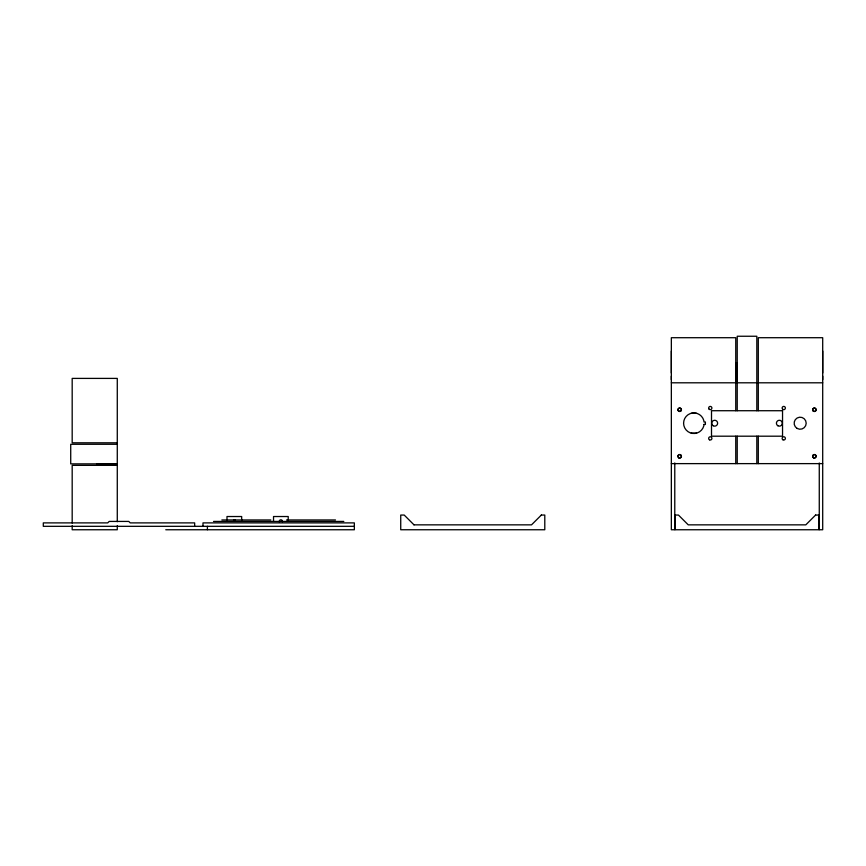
<?xml version="1.0" encoding="UTF-8"?>
<svg xmlns="http://www.w3.org/2000/svg" width="866" height="866" viewBox="0 0 866 866"><rect width="100%" height="100%" fill="white"/><g stroke="black" fill="none" stroke-linecap="round" stroke-linejoin="round"><path stroke-width="1.3" d="M674.776 462.974L674.776 529.754L671.345 529.754L671.345 337.708L735.754 337.708L735.754 410.722M819.268 462.974L819.268 529.754L822.7 529.754L822.7 337.708L758.291 337.708L758.291 410.722M113.955 465.345L114.063 463.873M541.358 515.053L531.518 524.85L413.959 524.85M735.754 363.038L737.226 362.605M735.754 364.467L737.226 364.066M735.754 365.907L737.226 365.539M735.754 367.379L737.226 367.043M735.754 368.873L737.226 368.57M735.754 370.377L737.226 370.107M735.754 371.893L737.226 371.666M735.754 373.43L737.226 373.224M691.209 413.277L696.535 413.277M696.535 433.152L691.209 433.152M735.754 374.978L737.226 374.805M735.754 376.526L737.226 376.396M735.754 378.096L737.226 377.987M735.754 381.235L737.226 381.192M671.345 382.804L822.7 382.804M117.278 442.807L72.181 442.807L72.181 378.399L117.278 378.399L117.278 521.7M117.278 444.28L70.72 444.28L70.72 463.873L117.278 463.873M671.345 463.624L822.7 463.624M117.278 465.345L72.181 465.345L72.181 523.042M541.315 515.053L544.79 515.053L544.79 529.754L400.731 529.754L400.731 515.053L404.205 515.053L414.002 524.85M221.848 519.957L270.831 519.957M286.505 519.957L335.488 519.957M213.523 521.429L343.813 521.429M354.346 526.322L43.3 526.322L43.3 522.891L107.709 522.891L109.181 521.429L128.774 521.429L130.246 522.891L194.655 522.891L194.655 526.322M165.763 529.754L354.346 529.754L354.346 522.891L202.99 522.891L202.99 526.322M735.754 379.481L737.226 379.589M97.068 463.873L97.501 465.345M98.529 463.873L98.93 465.345M100.012 463.873L100.38 465.345M101.517 463.873L101.852 465.345M103.043 463.873L103.335 465.345M104.58 463.873L104.84 465.345M106.128 463.873L106.366 465.345M107.698 463.873L107.893 465.345M109.278 463.873L109.441 465.345M110.859 463.873L111 465.345M112.461 463.873L112.558 465.345M115.665 463.873L115.698 465.345M822.7 351.055L822.7 373.008M822.7 376.147L822.7 379.665M758.291 436.193L758.291 463.624M756.819 410.722L756.819 336.246L737.226 336.246L737.226 410.722M756.819 436.193L756.819 463.624M737.226 436.193L737.226 463.624M735.754 436.193L735.754 463.624M671.345 351.055L671.345 373.008M671.345 376.147L671.345 379.665M288.216 520.195L288.216 516.526L273.526 516.526L273.526 521.429M241.679 520.195L241.679 516.526L226.989 516.526L226.989 520.195M207.396 526.322L207.396 529.754M117.278 525.727L117.278 529.754L72.181 529.754L72.181 525.727M279.307 521.841A1.613 1.613 0 0 1 280.865 519.806A1.613 1.613 0 0 1 282.435 521.841M233.528 520.022A1.613 1.613 0 0 1 235.141 520.022M704.004 424.437L703.809 425.877A10.284 10.284 0 0 1 687.972 431.636A10.284 10.284 0 0 1 687.972 414.792A10.284 10.284 0 0 1 703.809 420.551L704.004 421.991L705.389 421.991L705.389 424.437L704.004 424.437M815.599 515.053L805.802 524.85L688.243 524.85L678.446 515.053L675.015 515.053L675.015 529.754L819.03 529.754L819.03 515.053L815.599 515.053M782.539 410.722L711.506 410.722L711.506 436.193L782.539 436.193L782.539 410.722M813.488 411.274A1.764 1.764 0 0 0 816.14 409.748A1.764 1.764 0 0 0 813.488 408.222A1.764 1.764 0 0 0 813.488 411.274M813.488 457.8A1.764 1.764 0 0 0 816.14 456.274A1.764 1.764 0 0 0 813.488 454.747A1.764 1.764 0 0 0 813.488 457.8M678.792 457.8A1.764 1.764 0 0 0 681.434 456.274A1.764 1.764 0 0 0 678.792 454.747A1.764 1.764 0 0 0 678.792 457.8M678.792 411.274A1.764 1.764 0 0 0 681.434 409.748A1.764 1.764 0 0 0 678.792 408.222A1.764 1.764 0 0 0 678.792 411.274M782.951 439.798A1.613 1.613 0 0 0 785.375 438.402A1.613 1.613 0 0 0 782.951 436.994A1.613 1.613 0 0 0 782.951 439.798M782.615 409.174A1.613 1.613 0 0 0 785.321 408.449A1.613 1.613 0 0 0 783.34 406.468A1.613 1.613 0 0 0 782.615 409.174M709.481 439.798A1.613 1.613 0 0 0 711.906 438.402A1.613 1.613 0 0 0 709.481 436.994A1.613 1.613 0 0 0 709.481 439.798M709.146 409.174A1.613 1.613 0 0 0 711.841 408.449A1.613 1.613 0 0 0 709.871 406.468A1.613 1.613 0 0 0 709.146 409.174M797.153 428.432A6.03 6.03 0 0 0 806.192 423.214A6.03 6.03 0 0 0 797.153 417.997A6.03 6.03 0 0 0 797.153 428.432M713.227 425.758A2.934 2.934 0 0 0 717.633 423.214A2.934 2.934 0 0 0 713.227 420.67A2.934 2.934 0 0 0 713.227 425.758M777.885 425.758A2.934 2.934 0 0 0 782.29 423.214A2.934 2.934 0 0 0 777.885 420.67A2.934 2.934 0 0 0 777.885 425.758M813.564 411.144A1.613 1.613 0 0 0 815.988 409.748A1.613 1.613 0 0 0 813.564 408.341A1.613 1.613 0 0 0 813.564 411.144M813.564 457.681A1.613 1.613 0 0 0 815.988 456.274A1.613 1.613 0 0 0 813.564 454.877A1.613 1.613 0 0 0 813.564 457.681M678.857 411.144A1.613 1.613 0 0 0 681.282 409.748A1.613 1.613 0 0 0 678.857 408.341A1.613 1.613 0 0 0 678.857 411.144M678.857 457.681A1.613 1.613 0 0 0 681.282 456.274A1.613 1.613 0 0 0 678.857 454.877A1.613 1.613 0 0 0 678.857 457.681"/></g></svg>
